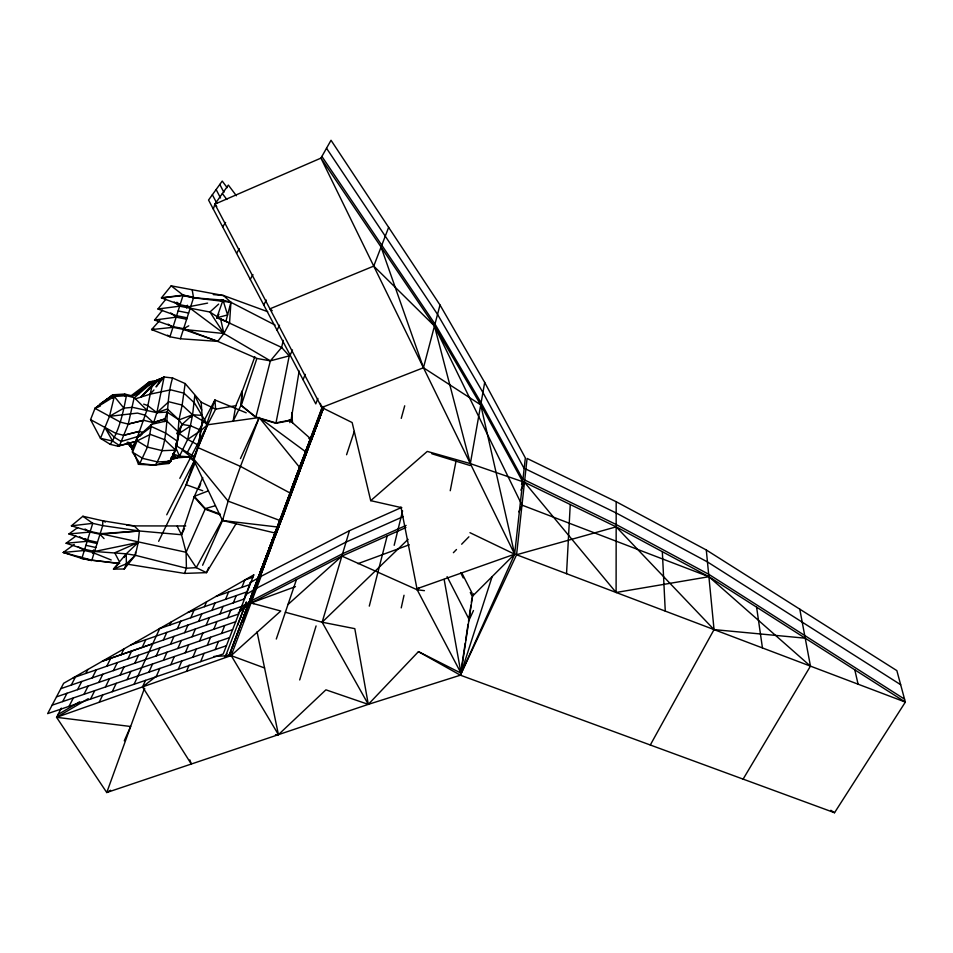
<?xml version="1.0" encoding="UTF-8"?>
<svg xmlns="http://www.w3.org/2000/svg" width="953" height="953" viewBox="0 0 953 953"><rect width="100%" height="100%" fill="white"/><g stroke="black" fill="none" stroke-linecap="round" stroke-linejoin="round"><path stroke-width="1.43" d="M275.477 734.692L278.431 734.656L325.914 689.829L368.287 704.374L418.45 651.638L460.394 675.189L834.53 812.73L905.35 702.099L708.901 576.72L616.103 592.48L616.186 501.731L527.08 458.441L516.574 554.753L460.394 675.189L368.287 704.374L106.76 792.527L56.572 717.323L61.337 708.115M172.028 456.88L176.281 446.969L177.329 441.168L178.961 419.904L182.142 405.096L185.156 383.559L172.588 377.984L164.119 377.007L152.099 382.463L132.396 395.948L124.688 394.03L112.728 394.792L95.014 408.372L90.559 419.642L100.482 438.344L110.298 444.372L117.969 446.207L135.934 441.418L146.905 410.159L152.921 381.26M164.881 421.619L164.964 418.915L153.23 422.644L164.964 418.915M172.588 377.984C163.678 406.454 171.623 439.25 155.256 465.255L139.841 463.42L138.447 464.325L134.468 453.985M566.535 573.694L570.251 504.518M135.493 552.335L135.302 555.289L124.271 569.012L113.49 569.108L126.249 553.824L138.221 542.46L139.376 530.976L134.111 525.901L102.757 520.791L82.887 516.264L71.38 525.83L90.225 531.452L186.097 552.275L196.247 567.654L206.467 572.646L236.189 523.495M159.818 320.339L151.598 329.571L169.944 336.766L180.391 338.756L217.725 341.377L223.895 333.526L229.554 323.007L230.924 302.304L223.502 295.525L171.171 285.852L161.426 297.884L180.093 304.746L190.624 306.854M241.061 405.18L242.098 391.004L235.808 405.68L233.104 421.202L241.061 405.18L255.69 416.926L258.37 417.724M241.288 404.155L242.217 391.397L254.856 356.72M465.207 643.18L460.394 675.189L514.632 554.181L525.341 457.928L484.696 382.451L440.012 304.996L331.025 140.27L320.935 158.115L214.901 204.133L213.329 209.112M321.244 412.506L321.947 407.574M202.62 565.248L222.525 520.517L193.804 460.204L198.045 447.624L202.477 420.761L201.154 402.178L185.156 383.559M465.648 640.261L468.054 624.263M470.913 605.25L468.495 621.356L473.474 610.539M471.354 602.332L472.021 597.936M472.795 594.517L460.99 673.128L418.45 651.638M112.704 398.39L113.264 394.816L124.974 394.995L124.676 395.96M299.159 370.955L291.022 420.416L275.905 423.287L262.516 419.32M158.651 541.316L186.18 484.696L194.15 461.181L194.114 456.511L207.551 424.788L194.424 402.905L184.012 393.196L170.682 389.825L150.181 394.161L135.695 398.759M306.652 452.508L259.216 417.545L240.49 466.41L228.124 501.135L222.525 520.517L276.191 533.287L280.861 520.826L228.124 501.135L193.709 458.917L198.438 445.218L202.477 420.761L192.589 414.781L182.142 405.096L168.764 401.749L156.852 412.673L153.624 422.739L143.689 420.297L128.262 424.073L120.471 422.179L95.014 408.372L113.264 394.816L110.751 396.936M100.339 406.026L95.014 408.372L114.3 396.496L126.392 395.686L134.17 397.627L128.262 424.073L119.53 445.575L117.969 446.207M170.539 459.584L177.198 457.821L179.521 456.142L187.67 439.404L192.589 414.781L194.793 395.447L201.714 410.04M484.696 382.451L470.341 463.611L522.697 481.706L521.779 484.541M175.769 444.265L177.877 439.333L177.568 431.256L166.715 420.892L151.551 424.359L147.441 447.1L139.841 463.42L132.479 452.163L132.479 448.803L137.137 437.534L151.598 426.658L165.643 433.079L177.329 441.168L175.614 450.114L170.825 461.288L168.872 463.468L154.124 465.112L138.447 464.325M450.245 490.735L455.999 461.192M160.986 379.115L164.119 377.007L156.852 412.673L132.527 407.336L123.878 408.122L109.5 416.33L100.482 438.344L112.633 441.036L119.53 445.575L135.934 441.418L132.646 446.23L130.692 446.909L127.059 442.371M275.905 423.287L289.212 355.886L281.635 347.44L220.631 318.945L223.895 333.526L270.378 360.842L289.212 355.886M110.298 444.372C119.59 429.815 123.199 412.47 126.392 395.686M170.706 457.928L171.504 458.119L170.825 461.288L154.124 465.112M401.237 607.895L404.024 595.256M283.244 340.352L281.635 347.44L270.378 360.842L255.809 417.331L241.18 405.573L256.881 358.459L270.378 360.842M75.99 536.015L66.102 543.246L84.686 549.309L94.573 551.489L138.221 542.46L135.302 555.289L126.368 563.831L113.49 569.108L119.387 562.913M394.173 545.307L402.583 510.903M369.287 606.12L387.18 535.92M440.012 304.996L423.454 367.751L321.769 407.503L214.901 204.133L228.351 185.073L236.392 195.758M401.249 418.379L404.715 405.799M285.376 612.255L322.138 622.214L354.802 628.658L368.287 704.374L322.138 622.214L349.453 530.702L401.082 507.663M299.695 679.954L316.074 625.942M74.274 544.389L63.303 552.466L81.851 558.446L84.317 550.5L78.039 546.677M84.686 549.309L87.164 541.304L79.611 536.73M90.225 531.452L92.739 523.352L82.887 516.264M92.489 553.49L93.608 549.941M285.078 509.831L279.741 524.043M162.51 310.13L154.553 320.041L173.16 326.641L176.162 317.158L170.766 312.965M165.941 299.123L157.972 308.998L176.615 315.729L179.641 306.187L174.22 301.982M171.171 285.852L183.143 295.12L180.093 304.746L176.841 302.22M186.574 307.95L187.443 305.246M150.777 426.753L151.551 424.359L137.137 437.534L137.161 440.87L132.479 452.163L142.724 458.393L157.674 461.943L170.825 461.288L168.145 460.644M180.391 338.756L193.697 297.265L183.143 295.12L161.426 297.884L182.988 295.609L193.542 297.753L230.924 302.304L275.095 325.08M460.394 675.189L492.129 576.625M164.119 421.5L167.168 412.125L178.961 419.904L182.094 424.419L190.695 425.836L201.095 430.363L207.551 424.788L259.216 417.545L300.576 468.59M176.758 433.722L182.094 424.419L192.589 414.781L202.096 415.365M182.094 424.419L177.52 437.189M175.936 445.373L177.329 441.168M346.582 454.736L354.266 431.435M128.524 564.367L184.525 573.408L186.407 568.226L186.097 552.275L181.511 534.74L194.126 496.942L202.763 477.596M270.509 545.045L263.445 565.058L271.688 542.317L242.062 622.357L247.887 607.013M259.085 578.411L319.612 417.533M206.42 425.014L214.913 399.974L246.219 412.804M232.484 646.61L272.534 539.815L229.351 654.854L278.228 524.853L260.538 571.323L262.266 567.452M276.299 639.022L296.466 579.519M220.631 318.945L225.873 321.387L216.807 317.778L223.002 300.135L230.924 302.304L225.873 321.387L229.554 323.007M310.988 441.06L322.09 411.017L310.988 441.06L318.088 421.643L315.717 427.861M199.26 487.626L200.714 483.516M314.704 431.185L319.743 417.188L311.869 436.891L314.395 433.079M144.272 688.816L106.76 792.527L110.572 790.24M275 536.884L299.182 472.414M264.684 560.876L260.538 571.323L276.596 529.046M323.424 407.586L314.109 432.185M225.563 656.069L225.218 657.01L246.279 602.01M265.196 559.756L278.228 524.853M251.294 596.03L321.9 407.908M271.748 545.14L249.591 604.631L264.184 565.927M252.426 597.15L284.899 510.439M323.055 407.955L312.393 436.557L323.496 407.324M314.883 429.994L323.591 407.002M282.576 517.276L307.664 450.078M258.108 577.887L261.98 567.523M259.049 575.267L252.128 593.612M269.389 548.606L279.443 521.565M298.396 470.46L291.38 489.008L302.697 459.179M269.616 547.487L298.658 470.615M286.365 503.267L304.662 454.843M276.191 533.287L323.472 407.991L317.766 423.025M124.283 740.791L130.644 726.496L56.572 717.323L231.186 655.557L261.134 576.279L349.453 530.702M304.46 455.367L304.793 454.498L290.32 492.522M268.663 550.215L271.474 542.781M242.265 620.641L245.957 610.706M320.601 414.531L323.043 408.098M248.638 604.857L252.295 595.017M255.988 585.106L259.704 575.124M290.498 495.107L311.548 439.595L289.212 419.808M256.869 585.082L259.669 577.697M267.019 557.97L254.701 590.169L256.965 586.822M267.769 556.314L273.428 540.887M295.633 477.727L322.829 406.359M264.052 562.234L266.876 554.813M275.405 532.262L280.67 518.206M283.494 510.784L288.938 496.275M290.427 492.463L294.525 481.587M297.205 474.534L298.587 470.901M306.592 450.019L322.817 407.443M243.682 616.484L247.47 606.299M249.686 600.7L254.272 588.18M257.215 580.448L260.109 572.848M237.654 625.275L246.41 602.391M272.213 310.702L269.913 308.832L373.743 266.101L388.645 227.374M274.321 535.3L276.477 529.701M244.016 599.27L249.674 584.642L215.986 596.435M273.285 538.266L274.75 534.454M317.909 398.425L315.777 403.869L208.552 200.035L222.228 181.082L227.183 187.681M241.919 587.346L244.826 579.984L252.89 577.149M233.294 602.999L236.225 595.613M215.211 649.565L218.416 641.452M221.584 633.459L224.694 625.609M227.791 617.77L230.805 610.158M273.976 536.742L272.189 541.256L273.368 538.54M310.714 439.166L304.829 453.557L313.37 432.221M124.271 569.012L126.368 563.831L126.249 553.824L94.573 551.489M225.611 599.318L228.565 592.027M200.702 661.632L204.049 653.365M207.337 645.241L210.577 637.235M213.806 629.266L216.95 621.511M220.036 613.887L223.085 606.37M195.127 462.824L186.18 484.696L202.739 490.747M192.923 657.165L196.306 649.017M199.618 641L202.894 633.114M206.158 625.251L209.326 617.604M186.514 671.353L189.111 665.099M211.971 610.42L215.044 602.999M283.506 514.012L286.293 507.33M321.983 411.291L323.484 407.705M148.692 384.142L149.716 381.712L159.103 380.366M304.829 453.557L309.165 443.228M303.054 379.675L305.282 374.374M204.514 606.68L206.587 601.784M178.33 669.232L181.844 660.941M185.299 652.781L188.706 644.752M192.101 636.747L195.401 628.968M198.641 621.308L201.833 613.768M289.807 422.62L290.903 420.023L275.786 422.894L261.051 418.522M521.541 484.446L522.697 481.706L480.729 404.87L434.473 325.997L320.935 158.115L514.632 554.181L472.235 596.471L473.45 593.802M254.701 590.169L257.918 582.617M190.791 617.782L194.019 610.337M170.813 664.706L174.351 656.534M177.83 648.481L181.261 640.571M184.679 632.673L188.003 625.001M208.731 567.464L206.467 572.646L184.525 573.408M186.097 552.275L205.133 509.176L194.126 496.942M156.137 676.773L159.818 668.446M163.439 660.262L167.001 652.209M170.551 644.168L173.994 636.366M177.401 628.67L180.736 621.106M169.777 625.097L171.183 621.975M148.859 672.187L152.563 663.991M156.197 655.914L159.782 647.969M163.356 640.047L166.835 632.339M189.85 759.91L191.291 764.032L142.533 686.91L145.464 680.394M240.621 617.532L240.906 616.913M290.141 355.147L292.488 349.977M240.466 458.596L259.216 417.545M520.85 490.187L524.484 482.242L616.162 526.854L708.901 576.72L810.455 666.135L743.114 779.113M134.111 684.254L159.794 628.396M518.873 511.868L521.982 505.114L434.473 325.997L373.743 266.101M127.083 679.62L130.93 671.389M134.73 663.288L138.471 655.307M142.14 647.468L145.761 639.737M112.251 691.687L116.254 683.313M120.185 675.069L124.057 666.957M127.916 658.857L131.669 650.994M135.314 643.358L135.934 642.072M99.219 702.23L102.912 694.606M71.38 525.83L92.739 523.352L102.71 525.615L139.376 530.976L181.511 534.74L184.537 528.474M105.461 686.982L109.464 678.727M113.419 670.602L117.302 662.597M121.126 654.735L123.961 648.898M277.049 330.238L279.503 325.223M168.872 463.468L171.504 458.119M90.559 699.049L94.704 690.651M98.79 682.384L102.817 674.247M106.831 666.123L110.739 658.237M83.995 694.308L88.164 686.029M92.262 677.869L96.301 669.84M69.021 706.376L73.333 697.941M77.562 689.65L81.744 681.478M85.901 673.342L87.879 669.471M166.751 514.787L194.15 461.181L192.816 458.822M179.819 478.335L215.64 409.171L214.913 399.974L187.491 452.199M62.695 701.575L67.008 693.26M71.261 685.076L75.442 677.023M263.755 304.972L266.316 300.1M222.847 518.885L196.247 567.654L186.407 568.226L135.302 555.289L126.249 553.824L124.057 557.541M650.303 744.996L714.047 629.599L706.292 549.976L616.186 501.731M250.258 279.324L252.95 274.607M219.357 318.552L216.807 317.778L218.952 314.252M236.57 253.295L239.37 248.733M316.789 423.966L319.279 420.19M222.657 226.862L225.587 222.466M162.093 377.924L156.066 386.918L164.119 377.007M249.102 604.929L251.401 601.546M241.574 622.654L243.897 619.247M224.717 657.32L227.088 653.841M228.851 655.164L231.222 651.685M180.784 431.173L179.093 433.508L175.614 450.114L162.439 450.698L147.441 447.1L137.161 440.87L150.252 434.377L164.678 439.702L175.614 450.114L175.519 447.886M190.898 417.128L192.589 414.781L178.961 419.904L167.347 408.98L156.852 412.673L147.667 405.525L143.689 404.143M140.961 397.079L156.352 380.533L155.315 380.914L160.235 378.77L140.961 397.079L156.352 380.533M150.181 394.161L153.933 389.98M239.727 609.622L251.056 602.963L341.877 556.087L417.176 589.776L419.249 587.656M453.39 552.692L456.487 549.512M461.657 544.211L468.9 536.801M136.815 393.601L146.285 384.297M140.353 390.897L149.716 381.712L152.099 382.463L133.849 398.199M322.138 622.214L408.075 539.362M137.399 393.339L149.716 381.712L150.121 384.13L132.396 395.948L139.114 393.66M218.642 304.102L209.934 312.024L179.641 306.187L157.972 308.998M213.877 656.45L231.186 655.557L280.766 611.004L251.056 602.963L238.321 612.815M287.997 604.5L341.877 556.087L405.907 527.569M320.315 403.369L321.769 407.503L352.157 422.56L370.705 500.659L427.278 451.412L470.341 463.611L434.473 325.997M150.121 384.13L152.099 382.463M151.491 386.144L160.235 378.77M101.244 403.738L107.463 399.128M142.533 686.91L156.435 676.165M130.573 396.138L149.716 381.712M97.456 542.317L87.545 540.101L68.914 533.954L77.717 527.569M99.839 404.096L113.264 394.816M190.695 425.836L179.093 433.508L187.67 439.404L201.095 430.363M137.137 437.534L141.818 434.485M58.05 714.476L79.695 701.753M240.49 607.24L251.997 600.473L342.58 553.717L406.121 525.425M56.572 717.323L88.26 698.692M249.615 583.022L261.134 576.279M245.112 594.982L256.619 588.227L346.058 542.066L402.976 516.693M173.16 326.641L183.631 328.666L188.742 325.819M174.864 458.584L178.664 456.713M138.221 542.46L114.729 552.823L119.161 561.281M208.35 490.878L194.293 496.334L205.3 508.58L220.322 514.179M295.466 586.631L251.056 602.963L253.915 603.642M357.935 563.664L409.29 544.782M416.985 588.728L514.632 554.181L480.729 404.87L423.454 367.751L381.081 247.041M187.741 612.529L246.863 591.896M159.318 628.73L244.492 598.925M131.109 644.812L241.597 606.406M102.721 661.001L238.667 614.006M102.316 661.239L152.706 643.811M73.369 677.738L235.689 621.725M60.813 688.662L232.615 629.671M56.501 696.857L229.542 637.64M52.105 705.184L226.421 645.741M205.3 508.58L215.438 505.709M90.559 419.642L115.909 433.424L123.676 435.307L139.102 431.423L143.176 432.412M128.262 424.073L143.689 420.297M216.807 317.778L227.588 314.955L223.002 300.135L193.542 297.753L183.143 295.12M123.676 435.307L139.102 431.423M170.587 459.346L177.198 457.821L194.114 456.511L175.602 445.385M140.389 435.771L121.174 441.489L114.265 437.248L104.985 427.599L112.633 441.036M190.779 306.378L207.587 303.114M220.191 300.671L223.002 300.135M235.808 405.68L215.64 409.171L201.154 402.178M154.076 329.238L151.598 329.571L172.934 327.344L183.405 329.369L223.895 333.526L209.934 312.024L218.261 317.409M154.553 320.041L176.162 317.158L186.657 319.219M118.994 563.521L91.833 560.209L63.303 552.466L84.317 550.5L94.192 552.68M66.102 543.246L87.164 541.304L97.075 543.52M68.914 533.954L90.035 532.06L99.982 534.288L139.376 530.976L100.16 533.692M156.852 412.673L167.168 412.125M126.832 525.198L134.111 525.901L185.752 525.973M63.303 552.466L66.15 552.418M172.767 453.95L179.521 456.142L191.041 456.975L182.916 450.435M213.317 294.584L223.502 295.525L267.733 311.702M805.214 638.188L714.047 629.599L616.162 526.854L516.574 554.753L905.35 702.099L896.856 670.614L706.292 549.976M119.721 563.366L91.833 560.209L81.851 558.446L79.349 556.909M222.525 520.517L278.502 527.128M400.963 507.02L417.176 589.776L424.43 590.657M171.647 456.785L177.198 457.821L172.576 454.367M176.615 315.729L187.11 317.802M178.128 310.964L188.634 313.049M81.851 558.446L91.702 560.602L102.71 525.615L102.757 520.791L105.39 522.065M85.925 545.307L95.824 547.51M370.705 500.659L401.868 507.723M175.471 446.778L176.281 446.969M431.864 453.771L470.186 465.552M183.405 329.369L217.725 341.377L256.881 358.459M193.709 458.917L189.111 457.261L194.15 461.181M231.269 655.676L264.565 667.982M183.631 328.666L217.725 341.377M205.133 509.176L220.155 514.787M521.982 505.114L708.901 576.72M94.073 553.074L111.203 559.983M308.832 438.475L311.548 439.595M469.96 532.691L514.632 554.181M525.913 469.09L616.174 512.976L707.46 561.936L900.656 684.695M524.722 480.026L616.162 524.507L708.651 574.23L904.552 699.157M291.13 493.594L240.49 466.41L198.045 447.624L207.551 424.788L202.477 420.761M187.67 439.404L198.438 445.218M84.984 529.01L90.035 532.06L87.545 540.101L85.02 538.576M168.05 324.139L172.934 327.344L169.944 336.766L167.514 335.158M830.849 810.264L834.53 812.73M190.159 308.284L223.895 333.526M142.605 687.03L144.868 688.864M153.624 422.739L145.297 415.234L137.494 413.102L109.5 416.33L114.3 396.496L123.878 408.122M134.17 397.627L146.905 410.159M99.982 534.288L104.056 538.588M129.155 442.502L132.646 446.23M524.484 482.242L616.103 592.48M214.901 204.133L216.736 206.527M222.359 193.578L226.838 199.475M127.809 443.062L133.17 450.364L128.917 443.205M321.888 156.447L434.985 324.032L481.098 402.785L522.947 479.502M326.522 148.239L437.534 314.383L482.921 392.481L524.162 468.566M128.75 443.157L133.194 450.054M128.012 442.085L133.17 450.364M131.311 446.695L132.67 448.97M290.903 420.023L292.523 422.751L291.737 412.828M231.186 655.557L278.431 734.656L257.06 631.851M417.176 589.776L460.99 673.128L444.146 579.448M212.364 194.734L216.831 203.239M216.117 189.54L220.524 197.974M219.809 184.441L223.907 192.327M447.1 576.636L469.067 619.367M462.11 573.515L472.128 593.207M177.187 526.223L181.511 534.74M460.656 572.622L463.229 577.923M470.305 592.492L471.592 595.149M176.091 448.41L179.521 456.142M124.688 394.03L124.974 394.995M854.793 669.828L858.093 684.183M799.781 609.158L810.455 666.135M192.256 290.177L193.542 297.753M756.599 607.168L762.448 647.933M662.335 551.692L665.265 611.111M253.772 574.885L223.24 653.972L47.65 713.63L63.66 683.277L253.772 574.885"/></g></svg>
